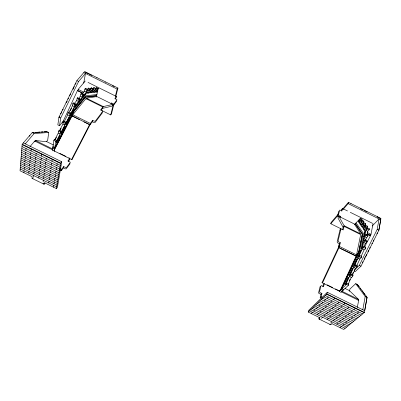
<?xml version="1.0" encoding="UTF-8"?>
<svg xmlns="http://www.w3.org/2000/svg" width="401" height="401" viewBox="0 0 401 401"><rect width="100%" height="100%" fill="white"/><g stroke="black" fill="none" stroke-linecap="round" stroke-linejoin="round"><path stroke-width="0.6" d="M26.24 146.24L26.205 146.596M33.809 132.495L32.205 132.606L22.18 144.245L20.05 170.766L32.185 176.716L32.01 178.33L44.095 184.254L45.143 182.881M23.348 142.906L61.734 161.748L57.443 187.207L56.421 188.6L44.31 182.661L44.095 184.254M23.89 172.636L24.05 170.821M24.205 169.092L24.371 167.247M24.526 165.493L24.692 163.618M24.852 161.834L25.022 159.929M25.183 158.114L25.353 156.179M25.519 154.335L25.694 152.37M25.859 150.5L26.04 148.5M29.749 136.36L29.844 135.343M29.89 162.295L30.065 160.495M28.802 173.132L28.977 171.417M29.158 169.578L29.333 167.834M29.519 165.964L29.699 164.194M30.26 158.565L30.446 156.736M30.641 154.776L30.827 152.921M31.022 150.926L31.213 149.042M36.411 151.237L36.371 151.588M34.616 141.929L34.712 141.037L53.694 150.37M33.504 177.352L33.699 175.553M33.895 173.844L34.095 172.019M34.291 170.28L34.496 168.43M34.692 166.661L34.902 164.781M35.103 162.981L35.313 161.072M35.519 159.247L35.734 157.302M35.94 155.448L36.16 153.473M38.792 178.029L39.002 176.335M39.228 174.515L39.438 172.791M39.669 170.941L39.884 169.192M40.115 167.312L40.336 165.538M40.571 163.628L40.792 161.819M41.032 159.884L41.258 158.044M41.503 156.074L41.734 154.21M46.912 131.764L32.185 132.606L34.1 133.548L48.706 132.48L47.689 140.19L46.511 141.623M43.102 182.074L43.343 180.295M43.569 178.6L43.814 176.801M44.045 175.077L44.29 173.247M44.526 171.498L44.772 169.638M45.012 167.864L45.268 165.974M45.508 164.169L45.764 162.245M46.01 160.41L46.275 158.46M46.526 156.596L46.571 156.235M52.315 150.861L53.909 140.155L54.541 139.383L56.486 140.345L56.325 141.398L60.185 133.999C59.358 133.488 61.939 129.137 61.012 132.385L64.862 124.997C64.045 124.465 66.656 120.079 65.689 123.393L69.634 115.814C68.807 115.383 71.383 110.917 70.476 114.115L74.34 106.716C73.804 105.498 76.461 101.268 75.027 105.874L78.601 101.518C78.085 100.295 80.721 96.115 79.273 100.696L82.28 97.037C81.779 95.714 84.41 91.774 82.942 96.23L86.38 92.04L87.278 89.217L87.022 91.258L89.403 90.927C91.749 84.977 87.513 93.172 92.195 90.701C94.581 84.436 90.415 93.107 94.862 90.39L95.633 88.39L95.318 90.32L97.433 90.09L98.235 88.295L96.37 97.087M54.516 139.759L54.566 139.403M48.772 182.921L49.017 181.247M49.283 179.447L49.534 177.743M49.804 175.914L50.06 174.184M50.331 172.33L50.591 170.57M50.872 168.686L51.133 166.896M51.413 164.981L51.684 163.167M83.714 83.087L85.498 73.413L78.586 81.498L76.867 80.646L58.982 117.152L57.834 124.886L59.533 125.724L63.458 120.932M54.285 151.187L55.764 141.252L56.486 140.345M51.97 161.217L52.245 159.372M59.533 125.724L60.706 118.004L78.586 81.498M61.433 112.866L61.594 111.829M59.228 130.626L59.283 130.19L61.203 131.147M59.288 130.205L58.586 131.067L58.275 133.057L54.987 139.358M53.453 187.147L53.734 185.392M54 183.718L54.28 181.934M54.551 180.234L54.842 178.425M55.117 176.696L55.408 174.861M55.689 173.102L55.985 171.237M56.27 169.453L56.571 167.553M56.862 165.743L57.168 163.814M57.463 161.969L57.523 161.613M63.914 121.613L63.975 121.172L65.894 122.125M63.985 121.182L63.288 122.029L62.957 124.054L59.679 130.335M70.24 94.656L70.36 93.924M68.701 112.385C68.827 110.631 66.932 115.373 67.729 114.876L64.376 121.318M56.421 188.6L60.661 163.157L61.734 161.748M73.072 89.433L73.323 87.934M59.739 169.758L61.418 170.58L61.639 169.297L63.684 166.58L65.659 167.548A0.672 0.511 9.9 0 0 66.541 167.448L70.175 162.575A0.607 0.456 10.5 0 0 69.909 161.959L67.899 160.971L69.884 158.335L68.771 157.783M73.423 103.237C73.303 101.669 71.924 106.23 72.441 105.774L69.152 112.064M61.418 170.58L63.458 167.869L63.684 166.58M79.629 119.698L72.536 116.195L72.781 114.786L85.884 98.621L102.841 107.007L102.521 108.395L101.042 110.335M82.937 93.227L77.934 90.751L78.17 89.408L85.233 81.017M365.993 295.983L367.035 297.382L364.694 310.68L327.316 292.284L308.675 310.394L308.249 312.053L320.088 317.858L318.89 318.95L330.685 324.73L331.938 323.642M331.918 323.657L343.732 329.452L364.404 312.419L367.05 297.402L357.441 284.525L355.712 283.672L349.978 288.956L349.492 291.362M78.451 98.496C79.749 99.724 81.223 91.493 81.378 93.679M377.035 233.918L377.241 232.77M77.689 98.115L77.724 97.679L77.092 98.531L76.721 100.591L74.235 103.598M88.195 73.288L88.135 73.629L85.127 72.14M364.955 294.775L363.391 292.494M362.82 309.732L365.191 296.484L355.712 283.672M354.113 270.319L359.316 265.322L377.196 229.392L379.065 218.956L372.228 225.999M83.799 72.601L117.132 89.097L115.343 96.305M373.431 241.161L373.647 239.973M69.809 158.766L69.649 159.628L68.325 161.382M369.832 248.394L370.028 247.332M82.24 93.909L84.536 91.127C83.769 91.709 85.694 86.806 85.483 88.731M368.043 251.983L368.384 250.159M366.449 254.455L366.228 255.632L365.336 256.495M357.321 307.437L358.649 300.354L340.94 291.642M364.785 246.535L370.529 235.633L367.291 233.943L370.058 235.312L371.015 234.344L373.025 223.603M364.444 259.221L364.775 257.477M87.233 90.075L87.588 90.024L88.395 88.04L88.3 88.842M362.629 262.866L362.87 261.612M364.83 246.134C362.825 245.688 368.745 240.209 366.765 241.076M365.892 240.65C363.892 240.149 369.807 234.44 367.837 235.427M367.015 234.826L367.702 231.292L369.161 229.793L369.436 228.861L367.537 227.918L366.093 229.407L364.639 227.197C365.361 224.129 369.366 226.014 366.414 228.074L364.639 227.197M90.065 89.859L90.41 89.819L91.227 87.769L91.127 88.561M96.917 77.984L96.982 77.644M367.05 240.79C364.108 237.858 366.123 241.998 363.542 242.399L362.459 247.908C364.474 244.174 367.867 248.63 364.098 249.888L361.171 256.259M367.537 227.918L367.356 228.896L365.897 230.4L364.855 235.708C367.491 231.933 366.223 236.359 364.654 236.725L363.747 241.362L365.211 239.878M88.842 93.077L89.027 92.13L86.902 92.32L86.711 93.308L88.842 93.077L87.032 92.18M363.216 238.324L362.364 242.625L363.05 241.928L363.902 237.628L363.216 238.324L364.123 238.775M92.776 89.558L93.102 89.518L93.909 87.508L93.874 87.964M91.629 92.626L91.814 91.689L89.759 91.874L89.568 92.847L91.629 92.626L89.844 91.744M340.66 248.56L355.527 255.898L356.544 254.886L360.679 234.56L344.098 226.359L343.146 227.412L342.589 229.783M94.28 92.38L94.471 91.463L92.481 91.639L92.285 92.596L94.28 92.38L92.531 91.513M96.466 87.679L98.24 88.325M95.393 89.278L96.506 87.438M97.052 91.147L95.127 91.318L94.932 92.26L96.862 92.055L97.052 91.147L96.19 90.721M92.636 120.365L92.335 121.749L89.999 124.816L72.135 115.799L53.94 150.811L71.985 159.728L89.999 124.816L90.295 123.433L92.636 120.365L94.476 121.227L95.438 121.027L102.646 111.513L102.215 110.706M105.684 82.365L105.769 81.999M347.497 210.951L342.499 208.48L341.888 211.006L340.183 210.164A0.576 0.391 38.3 0 0 339.587 210.284L338.444 214.931A0.531 0.366 38.6 0 0 338.825 215.502L340.584 216.375L340.334 217.412M340.299 242.69L339.426 246.435L338.454 247.472L356.153 256.013L339.752 291.377L322.003 282.685L338.454 247.472L339.331 243.728L340.299 242.69L338.534 241.773L338.093 240.886L340.84 229.297L341.436 229.046L343.271 229.913L344.098 226.359M338.75 246.77L339.421 243.908M308.249 312.053L326.915 293.998L327.316 292.284M342.885 209.703L348.133 203.623L348.439 202.325L380.95 218.445L378.875 230.224L360.995 266.149L355.331 271.552L354.228 271.006M318.89 318.95L319.291 317.281M340.329 228.816L340.023 230.099L341.136 228.861L330.775 223.738L331.101 222.465L338.359 214.034M321.291 298.209L320.183 297.667L321.121 296.75L321.918 293.457L319.988 292.509A0.662 0.496 45 0 1 319.527 291.753L320.975 285.878A0.601 0.446 44.4 0 1 321.597 285.707L323.562 286.67L324.334 283.477L323.406 284.414L322.89 286.54M320.183 297.667L320.98 294.379L321.918 293.457M341.256 211.011L341.627 209.492L342.499 208.48M111.333 103.854L111.543 102.987L113.338 103.874A0.536 0.371 16.2 0 0 114.024 103.829L116.897 99.984A0.586 0.401 16.5 0 0 116.606 99.423L114.871 98.566L116.44 96.481L88.019 82.4M102.841 107.007L100.616 109.919L110.711 114.912L113.252 104.706M113.894 104.245L111.493 113.849L110.711 114.912M115.844 96.441L117.944 88.04L84.686 71.548L76.867 80.646M116.44 96.481L116.115 97.779L115.172 99.032M72.797 103.714L74.706 104.656M44.145 183.884L43.027 183.728M90.661 88.556L92.451 89.443M85.999 99.117L86.39 98.21L96.912 96.551L112.786 104.41L112.034 106.115L102.521 108.395L103.313 106.581L112.786 104.41M363.998 246.45L363.727 247.487L362.243 248.971L358.795 256.465C360.84 253.968 358.94 258.495 357.968 258.144L354.424 265.803C356.499 263.081 354.76 267.773 353.667 267.412L350.218 274.885C352.289 272.349 350.494 276.815 349.451 276.505L345.998 283.988C346.735 282.224 349.893 284.189 348.243 285.452L340.574 292.615M348.374 283.798L351.316 277.427C351.502 278.234 354.118 274.189 352.68 275.231M352.594 274.685L355.527 268.329C356.99 267.452 358.654 265.066 355.346 264.906M356.815 265.572L359.822 259.061C361.296 258.114 362.955 255.833 359.672 255.617M77.934 90.751L77.448 90.601L62.451 122.836L62.982 122.876M339.02 247.552L322.514 282.895L322.003 282.685M343.592 289.156L343.061 290.294L341.216 289.387L358.98 251.382L362.484 233.938L355.401 223.593M349.346 280.795L350.093 279.201M352.569 273.833L353.311 272.239M35.017 141.443L35.463 140.51L46.962 141.769L53.523 145.012M358.093 300.334L358.554 299.422L349.311 290.54L344.885 288.369M55.378 139.337L56.466 137.227M60.06 130.335L61.147 128.23M70.225 110.781L71.579 108.16M89.664 124.455L71.584 159.488L71.985 159.728M360.419 218.184L360.233 219.056L359.476 219.883L361.166 220.72L361.902 219.933L362.153 219.036L360.389 218.194L354.319 224.766M361.993 221.287C362.023 218.826 365.792 222.274 362.825 223.096L361.106 222.244L361.993 221.287L363.687 222.179M338.83 216.304L337.928 217.913L343.146 227.412L344.108 225.708L338.83 216.304L354.379 224.004L360.659 233.898L344.108 225.708M361.902 219.933L360.208 219.096M377.281 217.006L377.531 216.751M365.652 225.362L364.238 226.841L362.785 224.69L363.672 223.758L363.928 222.826L362.469 224.279L361.106 222.244M362.785 224.69L364.529 225.557L365.441 224.58L365.672 223.693L363.862 222.811M339.181 291.301L346.529 284.379L346.825 283.291M348.404 285.301L346.529 284.379M350.304 305.858L350.569 305.622M360.188 310.715L360.464 310.484M319.171 318.695L319.938 319.462M110.897 103.844L111.543 102.987M117.132 89.097L117.944 88.04M60.616 113.819L61.168 113.162M58.962 117.308L59.694 116.43M62.431 110.115L63.198 109.202M30.04 146.586L34.712 141.037M66.035 102.761L67.238 101.333M67.819 99.112L68.521 98.285M69.634 95.408L70.391 94.516M25.298 143.844L34.1 133.548M35.263 132.505L37.809 132.225M73.238 88.05L74.506 86.566M75.027 84.4L76.17 83.067M341.181 210.756L348.439 202.325M330.775 223.738L338.444 214.851M350.875 203.898L351.096 203.643M339.998 217.051L340.584 216.375M340.74 228.354L340.685 228.906M358.86 220.811L360.123 222.545L359.466 223.252L358.233 221.487L358.86 220.811L359.702 221.227M359.842 223.873L360.479 223.187L361.782 224.981L361.116 225.693L359.842 223.873L361.552 224.72M363.582 221.558L363.867 221.257M362.148 220.405L360.795 221.853L359.476 219.883M361.572 226.269L362.228 225.578L363.577 227.432L362.89 228.149L361.572 226.269L363.311 227.131M365.306 223.989L365.632 223.673M363.226 228.896L363.892 228.194L365.281 230.114L364.584 230.841L363.226 228.896L364.99 229.768M367.131 226.55L367.441 226.239M369.04 229.121L369.376 228.801M365.537 247.607L365.817 247.347M371.842 243.808L372.374 243.287M361.07 256.976L361.552 256.545M356.9 266.129L357.231 265.828M311.151 313.482L312.449 312.244M313.682 311.066L314.996 309.813M316.249 308.615L317.587 307.336M318.86 306.123L320.219 304.83M321.512 303.592L322.89 302.279M324.203 301.021L325.602 299.687M326.94 298.409L328.364 297.051M329.717 295.758L329.983 295.502M348.238 284.555L348.644 284.174M333.472 299.527L334.84 298.244M317.326 314.6L318.574 313.437M319.913 312.184L321.181 311.001M322.539 309.732L323.828 308.529M325.211 307.241L326.514 306.018M327.918 304.71L329.251 303.467M330.675 302.138L332.023 300.88M357.326 284.63L359.186 286.86M321.266 318.439L322.599 317.221M323.873 316.063L325.226 314.825M326.519 313.652L327.893 312.394M329.206 311.201L330.604 309.928M331.938 308.71L333.356 307.417M334.715 306.184L336.153 304.87M337.532 303.612L338.995 302.279M340.399 301.001L340.67 300.755M327.071 319.376L328.354 318.234M329.732 317.001L331.036 315.838M332.434 314.584L333.757 313.402M335.181 312.133L336.524 310.935M337.968 309.642L339.336 308.424M340.805 307.111L342.193 305.873M343.682 304.539L345.091 303.281M330.645 323.021L332.018 321.828M333.321 320.685L334.715 319.467M336.043 318.309L337.457 317.076M338.805 315.898L340.243 314.64M341.612 313.447L343.071 312.173M344.459 310.955L345.943 309.662M347.356 308.424L348.865 307.111M336.805 324.153L338.128 323.026M339.542 321.813L340.88 320.665M342.319 319.437L343.682 318.274M348.008 314.574L349.416 313.371M350.925 312.083L352.349 310.86M353.882 309.552L355.331 308.314M345.146 317.026L346.524 315.843M340.008 327.612L341.416 326.434M342.76 325.311L344.188 324.113M345.552 322.97L347 321.757M348.384 320.599L349.857 319.361M351.266 318.183L352.765 316.93M354.193 315.732L355.712 314.459M357.166 313.241L358.71 311.948M330.945 324.504L329.717 324.259M340.223 230.094L339.888 230.354L337.136 241.928L337.572 242.811L339.331 243.728M96.626 95.889L85.373 97.263L74.11 111.097L54.641 148.806L52.747 147.874M96.706 95.523L85.448 96.872L74.18 110.706L54.691 148.44L52.802 147.508M96.912 94.546L85.649 95.824L74.36 109.663L54.837 147.468L52.942 146.535M41.378 131.984L42.842 131.884M38.421 132.185L39.92 132.084M44.255 131.789L46.932 131.608L48.706 132.48M351.121 274.018L352.99 274.936M355.527 255.898L356.153 256.013M339.181 291.131L339.752 291.377M343.782 289.617L341.938 288.705L359.732 250.63L363.221 233.171L356.078 222.861M342.79 290.545L340.945 289.637L358.7 251.663L362.208 234.224L355.146 223.868M341.983 291.301L358.554 299.422M59.834 153.393L65.98 156.415M327.106 284.84L332.64 287.562M335.406 288.92L339.281 290.825M22.18 144.245L60.661 163.157M326.915 293.998L364.404 312.419M22.15 144.586L60.606 163.483M326.675 294.229L364.138 312.64M21.995 146.54L60.295 165.357M325.301 295.557L362.619 313.893M63.458 167.869L65.428 168.836A0.672 0.506 9.8 0 0 66.305 168.731L69.934 163.859A0.607 0.456 10.4 0 0 69.904 163.438M320.98 294.379L319.056 293.437A0.662 0.496 45.1 0 1 318.594 292.68L320.048 286.81A0.596 0.446 44.5 0 1 320.584 286.605M21.834 148.505L59.98 167.242M323.918 296.895L361.085 315.156M60.516 168.746L61.639 169.297M321.121 296.75L322.234 297.291M21.684 150.425L59.674 169.087M322.564 298.204L359.592 316.389M21.529 152.36L59.363 170.941M321.206 299.517L358.083 317.627M21.373 154.25L59.062 172.751M319.878 300.805L356.614 318.84M21.223 156.154L58.757 174.58M318.534 302.103L355.126 320.063M21.073 158.014L58.461 176.365M317.226 303.367L353.677 321.256M20.922 159.889L58.16 178.159M315.908 304.645L352.218 322.459M20.777 161.718L57.869 179.919M314.62 305.888L350.79 323.637M20.626 163.563L57.574 181.688M313.321 307.146L349.351 324.82M20.486 165.362L57.283 183.412M312.053 308.374L347.948 325.978M20.336 167.182L56.997 185.157M310.775 309.612L346.534 327.146M20.195 168.951L56.711 186.856M309.527 310.82L345.151 328.284M367.196 233.989L370.529 235.633M72.441 105.774L74.34 106.716M362.243 248.971L364.098 249.888M92.335 121.749L94.17 122.606L95.132 122.41L102.325 112.897L102.014 112.16M68.766 111.984L70.676 112.927M72.781 114.786L90.295 123.433M339.426 246.435L356.544 254.886M68.07 112.846L69.985 113.789M359.431 256.695L361.296 257.612M83.999 121.854L89.999 124.816M338.454 247.472L339.557 248.013M67.729 114.876L69.634 115.814M357.968 258.144L359.822 259.061M58.982 117.152L60.706 118.004M359.316 265.322L360.995 266.149M63.278 122.059L65.193 123.002M355.116 265.998L356.985 266.921M62.957 124.054L64.862 124.997M353.667 267.412L355.527 268.329M58.576 131.092L60.496 132.039M350.885 275.126L352.755 276.048M58.275 133.057L60.185 133.999M349.451 276.505L351.316 277.427M53.844 140.305L55.764 141.252M365.191 296.484L367.035 297.382M35.463 140.51L52.471 148.901M89.212 74.165L91.914 75.503M112.641 85.779L114.145 86.526M360.133 208.49L363.176 209.999M364.188 210.5L367.206 211.999M377.286 216.996L380.709 218.69M348.133 203.623L380.714 219.773L378.855 230.269L377.196 229.392M350.268 212.329L372.469 223.327M95.924 88.18L97.659 89.037M93.954 87.558L95.714 88.426M95.704 89.238L97.433 90.09M93.358 88.28L95.117 89.152M91.273 87.819L93.062 88.701M93.102 89.518L94.862 90.39M363.672 223.758L365.416 224.62M95.137 91.202L96.862 92.055M358.233 221.487L359.918 222.324M88.446 88.09L90.26 88.987M90.41 89.819L92.195 90.701M87.819 88.842L89.639 89.744M365.471 226.324L367.251 227.202M85.563 88.305L87.413 89.217M87.588 90.024L89.403 90.927M84.922 89.067L86.776 89.984M367.356 228.896L369.161 229.793M112.41 104.877L113.017 105.177A0.536 0.371 16.2 0 0 113.704 105.127L116.566 101.283A0.581 0.401 16.5 0 0 116.511 100.902M338.544 216.811L337.953 216.515A0.531 0.366 38.6 0 1 337.567 215.944L338.72 211.302A0.576 0.391 38.3 0 1 339.131 211.116M84.536 91.127L86.38 92.04M365.897 230.4L367.702 231.292M78.17 89.408L83.744 92.165M367.131 232.42L371.015 234.344M81.448 93.268L83.318 94.195M366.308 234.229L368.133 235.131M80.791 94.06L82.661 94.982M366.118 235.232L367.943 236.134M86.39 98.21L103.313 106.581M80.416 96.115L82.28 97.037M364.654 236.725L366.474 237.628M77.764 97.719L79.649 98.651M77.092 98.531L78.977 99.468M365.005 240.911L366.85 241.823M76.721 100.591L78.601 101.518M363.542 242.399L365.376 243.307M73.488 102.872L75.393 103.814M363.727 247.487L365.587 248.409M33.002 178.816L32.045 177.989M77.448 90.601L82.932 93.323M53.94 150.811L54.411 151.082M72.135 115.799L72.536 116.195M360.108 288.098L361.06 289.377M362.013 290.65L362.99 291.963M364.529 225.557L364.975 226.204M361.361 221.011L361.166 220.72M362.825 223.096L363.486 224.074M366.414 228.074L366.86 228.74M56.466 141.859L56.33 142.761L59.864 135.939L60.01 134.997L56.466 141.859M61.147 132.851L61.002 133.774L64.526 126.967L64.681 126.009L61.147 132.851M65.849 123.749L65.694 124.681L69.208 117.894L69.373 116.922L65.849 123.749M70.501 114.856L70.34 115.809L73.844 109.042L74.015 108.049L70.501 114.856M74.977 106.736L74.807 107.699L78.195 103.553L78.37 102.591L74.977 106.736M79.197 101.583L79.022 102.546L81.804 99.142L81.984 98.18L79.197 101.583M82.796 97.187L82.616 98.15L85.879 94.16L86.065 93.197L82.796 97.187M362.113 243.903L361.075 249.136L361.767 248.445L362.8 243.206L362.113 243.903M364.464 232.029L363.466 237.071L364.148 236.374L365.146 231.327L364.464 232.029M360.639 250.715L357.456 257.542L358.143 256.861L361.351 250.008L360.639 250.715M348.038 277.883L344.835 284.76L345.502 284.129L348.73 277.221L348.038 277.883M352.243 268.82L349.045 275.682L349.717 275.036L352.94 268.144L352.243 268.82M356.514 259.688L353.326 266.53L354.008 265.868L357.221 258.996L356.514 259.688"/></g></svg>
